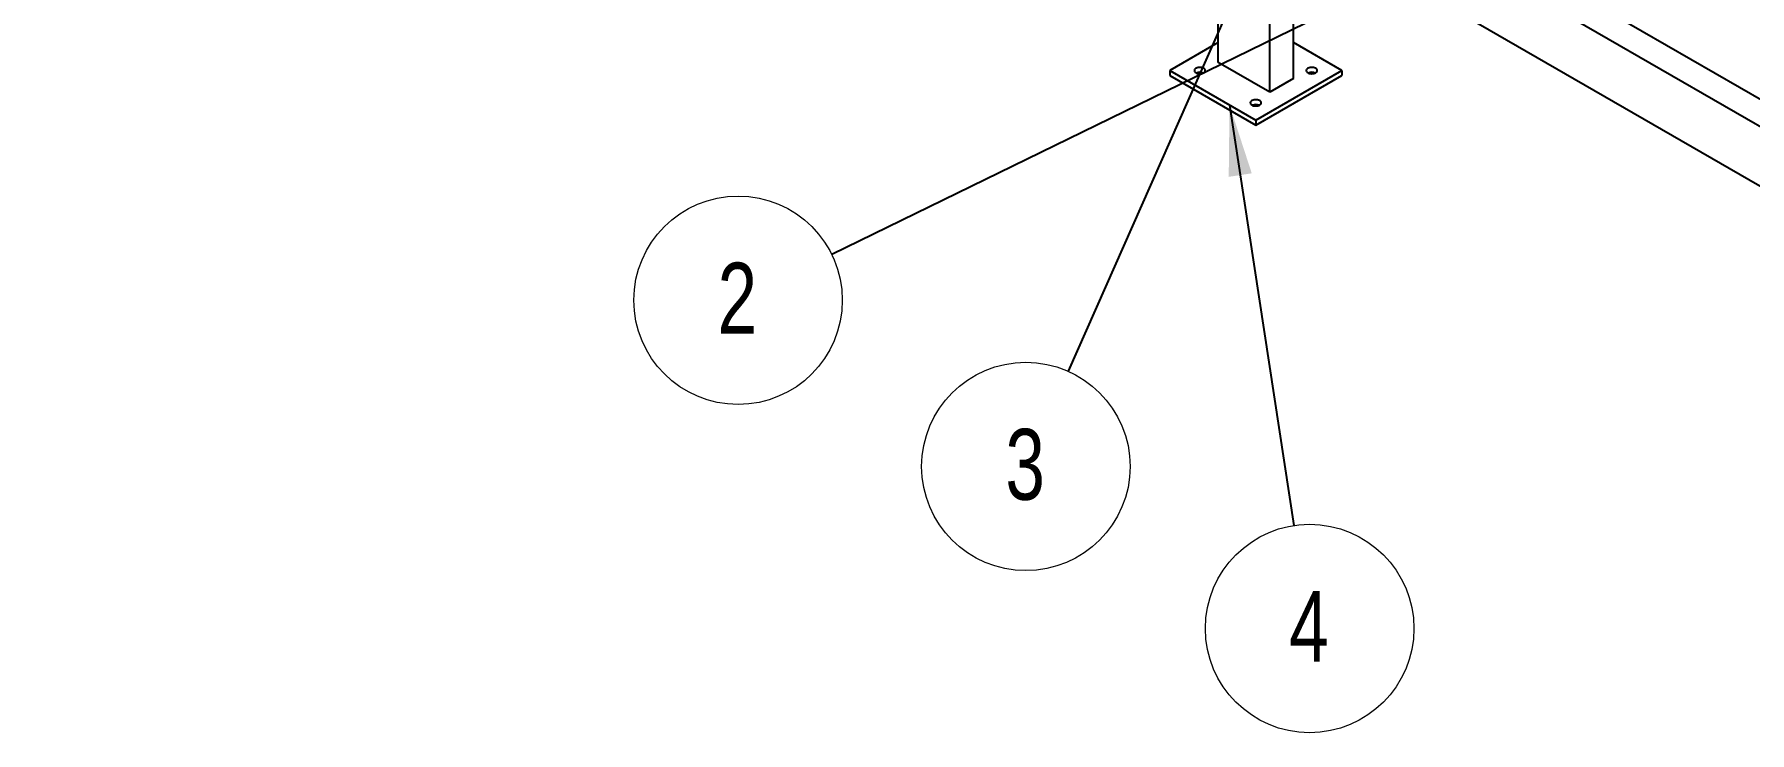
# Model space of a CAD drawing. Header units: millimetres. Extents: x 41 to 1868, y -696 to 319.
# Drawn here: x 1284.3 to 1335.5, y 208.4 to 229.3 of the extents above; entities that cross this region are included whole.
import ezdxf

# ---------------------------------------------------------------- set-up
doc = ezdxf.new("R2010")
doc.units = ezdxf.units.MM
doc.styles.add('SLDTEXTSTYLE0', font='TXT', dxfattribs={"width": 0.75})
doc.dimstyles.new('SLDDIMSTYLE0', dxfattribs={"dimtxt": 2.5, "dimasz": 2.116667, "dimexe": 0, "dimexo": 0.625, "dimgap": 0, "dimtad": 1, "dimdec": 0, "dimrnd": 1e-09, "dimtxsty": 'Standard', "dimsah": 1, "dimcen": 2.5, "dimazin": 3, "dimtfac": 2.116667, "dimtdec": 0, "dimtmove": 0, "dimatfit": 3, "dimfrac": 2})
doc.dimstyles.new('SLDDIMSTYLE1', dxfattribs={"dimtxt": 2.5, "dimasz": 0.651282, "dimexe": 0, "dimexo": 0.625, "dimgap": 0, "dimtad": 1, "dimdec": 0, "dimrnd": 1e-09, "dimtxsty": 'Standard', "dimblk1": 'DOT', "dimblk2": 'DOT', "dimsah": 1, "dimcen": 2.5, "dimazin": 3, "dimtfac": 0.651282, "dimtdec": 0, "dimtmove": 0, "dimatfit": 3, "dimldrblk": 'DOT', "dimfrac": 2})

# ---------------------------------------------------------------- blocks, each defined once
blk = doc.blocks.new('SW_NOTE_0_17')
at = {"color": 0, "linetype": 'Continuous', "lineweight": 0}
blk.add_circle((-2.797, -1.366), 3.113, dxfattribs=at)
at = {"color": 0, "linetype": 'Continuous', "lineweight": 0, "insert": (-2.819, -0.245), "char_height": 2.117, "attachment_point": 2, "style": 'SLDTEXTSTYLE0'}
blk.add_mtext('2', dxfattribs=at)
blk = doc.blocks.new('_Dot')
at = {"color": 0, "linetype": 'ByBlock', "lineweight": -2}
blk.add_line((-0.5, 0), (-1, 0), dxfattribs=at)
at = {"color": 0, "linetype": 'ByBlock', "const_width": 0.5}
blk.add_lwpolyline([(-0.25, 0, 1), (0.25, 0, 1)], format="xyb", close=True, dxfattribs=at)
blk = doc.blocks.new('SW_NOTE_0_18')
at = {"color": 0, "linetype": 'Continuous', "lineweight": 0}
blk.add_circle((-1.259, -2.847), 3.113, dxfattribs=at)
at = {"color": 0, "linetype": 'Continuous', "lineweight": 0, "insert": (-1.281, -1.726), "char_height": 2.117, "attachment_point": 2, "style": 'SLDTEXTSTYLE0'}
blk.add_mtext('3', dxfattribs=at)
blk = doc.blocks.new('SW_NOTE_0_21')
at = {"color": 0, "linetype": 'Continuous', "lineweight": 0}
blk.add_circle((0.471, -3.077), 3.113, dxfattribs=at)
at = {"color": 0, "linetype": 'Continuous', "lineweight": 0, "insert": (0.45, -1.956), "char_height": 2.117, "attachment_point": 2, "style": 'SLDTEXTSTYLE0'}
blk.add_mtext('4', dxfattribs=at)

msp = doc.modelspace()

# ---------------------------------------------------------------- linework, layer by layer
at = {"color": 7, "linetype": 'Continuous', "lineweight": 25}
for p, q in [((1342.9198, 222.424), (1284.2942, 256.2678)), ((1342.9198, 220.6425), (1284.2942, 254.4863)), ((1319.6495, 228.4345), (1319.6495, 234.0761)), ((1321.1923, 227.5439), (1321.1923, 233.1855)), ((1321.8994, 227.9521), (1321.8994, 232.7773)), ((1338.2979, 225.9086), (1330.865, 230.1995)), ((1319.6495, 229.0283), (1318.2032, 228.1933)), ((1323.3458, 228.1933), (1321.8994, 229.0283)), ((1318.2032, 228.1933), (1320.7745, 226.7089)), ((1318.2032, 228.1933), (1318.2032, 228.0449)), ((1318.2032, 228.0449), (1320.7745, 226.5605)), ((1321.1923, 227.5439), (1319.6495, 228.4345)), ((1320.7745, 226.7089), (1323.3458, 228.1933)), ((1320.7745, 226.5605), (1323.3458, 228.0449)), ((1323.3458, 228.1933), (1323.3458, 228.0449)), ((1321.8994, 227.9521), (1321.1923, 227.5439)), ((1320.7745, 226.7089), (1320.7745, 226.5605))]:
    msp.add_line(p, q, dxfattribs=at)
at = {"color": 7, "linetype": 'Continuous', "lineweight": 25, "flags": 128}
for points in [[(1319.2188, 228.1265), (1319.2398, 228.1413), (1319.2551, 228.1583), (1319.2642, 228.1766), (1319.2667, 228.1957), (1319.2625, 228.2147), (1319.2518, 228.2328), (1319.235, 228.2492), (1319.2128, 228.2634), (1319.1861, 228.2747), (1319.1561, 228.2827), (1319.1238, 228.287), (1319.0907, 228.2875), (1319.0581, 228.2841), (1319.0274, 228.277), (1318.9997, 228.2665), (1318.9763, 228.253), (1318.9581, 228.2371), (1318.9458, 228.2193), (1318.94, 228.2005), (1318.9408, 228.1814), (1318.9483, 228.1628), (1318.9621, 228.1454), (1318.9817, 228.13), (1319.0063, 228.1172), (1319.0348, 228.1075), (1319.0661, 228.1013), (1319.099, 228.0989), (1319.132, 228.1003), (1319.1638, 228.1056), (1319.1932, 228.1144), (1319.2188, 228.1265)], [(1322.5615, 228.1265), (1322.5825, 228.1413), (1322.5978, 228.1583), (1322.6069, 228.1766), (1322.6094, 228.1957), (1322.6052, 228.2147), (1322.5945, 228.2328), (1322.5777, 228.2492), (1322.5555, 228.2634), (1322.5288, 228.2747), (1322.4987, 228.2827), (1322.4665, 228.287), (1322.4334, 228.2875), (1322.4008, 228.2841), (1322.3701, 228.277), (1322.3424, 228.2665), (1322.319, 228.253), (1322.3008, 228.2371), (1322.2885, 228.2193), (1322.2827, 228.2005), (1322.2835, 228.1814), (1322.291, 228.1628), (1322.3048, 228.1454), (1322.3244, 228.13), (1322.349, 228.1172), (1322.3775, 228.1075), (1322.4088, 228.1013), (1322.4417, 228.0989), (1322.4747, 228.1003), (1322.5065, 228.1056), (1322.5359, 228.1144), (1322.5615, 228.1265)], [(1320.8902, 227.1617), (1320.9111, 227.1765), (1320.9264, 227.1934), (1320.9355, 227.2118), (1320.9381, 227.2309), (1320.9339, 227.2498), (1320.9232, 227.2679), (1320.9064, 227.2844), (1320.8842, 227.2986), (1320.8575, 227.3099), (1320.8274, 227.3179), (1320.7951, 227.3222), (1320.762, 227.3227), (1320.7295, 227.3193), (1320.6987, 227.3122), (1320.6711, 227.3017), (1320.6477, 227.2882), (1320.6294, 227.2722), (1320.6172, 227.2545), (1320.6113, 227.2356), (1320.6122, 227.2165), (1320.6196, 227.1979), (1320.6335, 227.1805), (1320.6531, 227.1651), (1320.6776, 227.1523), (1320.7062, 227.1426), (1320.7375, 227.1364), (1320.7703, 227.134), (1320.8033, 227.1355), (1320.8352, 227.1407), (1320.8645, 227.1496), (1320.8902, 227.1617)]]:
    msp.add_lwpolyline(points, dxfattribs=at)
at = {"color": 7, "linetype": 'Continuous', "lineweight": 25}
for centre in [(1319.1031, 227.8815), (1322.4458, 227.8815), (1320.7745, 226.9166)]:
    msp.add_arc(centre, 0.2583, 66.93007, 113.06993, dxfattribs=at)

# ---------------------------------------------------------------- block references
at = {"color": 7, "linetype": 'Continuous', "lineweight": 0}
for name, p in [('SW_NOTE_0_17', (1308.1101, 222.6953)), ('SW_NOTE_0_18', (1315.1676, 219.2125)), ('SW_NOTE_0_21', (1321.9121, 214.6001))]:
    msp.add_blockref(name, p, dxfattribs=at)

# ---------------------------------------------------------------- leaders
for points, dimstyle in [([(1325.5365, 231.2065), (1308.1101, 222.6953)], 'SLDDIMSTYLE1'), ([(1320.3855, 231.0106), (1315.1676, 219.2125)], 'SLDDIMSTYLE1'), ([(1319.9902, 227.1617), (1321.9121, 214.6001)], 'SLDDIMSTYLE0')]:
    msp.add_leader(points, dimstyle=dimstyle, dxfattribs=at)

doc.saveas('drawing.dxf')
